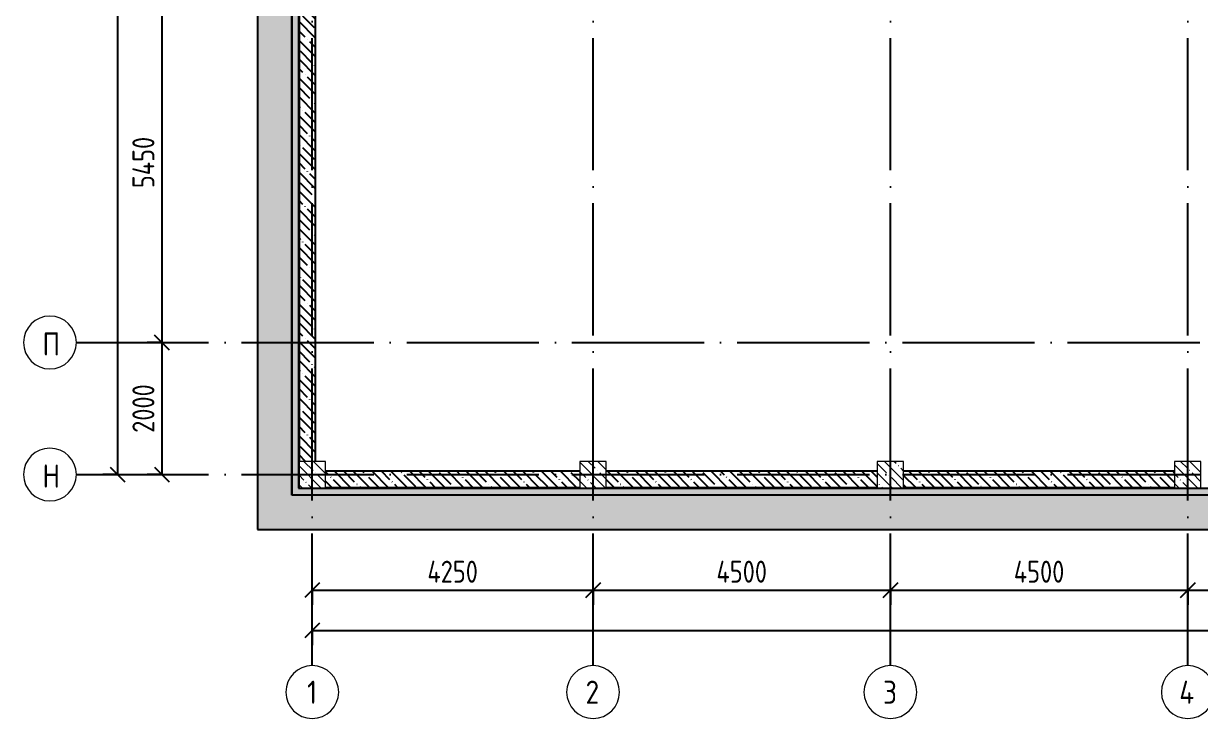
# Model space of a CAD drawing. Header units: millimetres. Extents: x -68946 to 690821, y -552984 to 293768.
# Drawn here: x -7092 to 10719, y 149458 to 159979 of the extents above; entities that cross this region are included whole.
import ezdxf

# ---------------------------------------------------------------- set-up
doc = ezdxf.new("R2010")
doc.units = ezdxf.units.MM
doc.linetypes.add('ADSK_Линия сетки', pattern=[2500, 2000, -250, 0, -250])
doc.layers.get('Defpoints').update_dxf_attribs({"color": 250})
for name, color, linetype, lineweight in [('A-ANNO-DIMS', 250, 'Continuous', 9), ('A-DETL-1', 250, 'Continuous', 53), ('A-DETL-GENF-1', 250, 'Continuous', 5), ('A-WALL', 250, 'Continuous', 9), ('A-WALL-1', 250, 'Continuous', 50), ('A-WALL-2', 250, 'Continuous', 5), ('A-WALL-3', 250, 'Continuous', 13), ('I-WALL-1', 250, 'Continuous', 5), ('S-COLS-1', 250, 'Continuous', 5), ('S-COLS-2', 250, 'Continuous', 5), ('Оси', 250, 'Continuous', 9), ('Оси-1', 250, 'ADSK_Линия сетки', 9)]:
    doc.layers.add(name, color=color, linetype=linetype, lineweight=lineweight)
doc.styles.add('GOST Common', font='', dxfattribs={"width": 0.9, "height": 350})
doc.styles.get("Standard").update_dxf_attribs({"font": 'ГОСТ тип А.ttf'})
doc.styles.get('GOST Common').set_extended_font_data('GOST Common')
doc.dimstyles.new('А3', dxfattribs={"dimtxt": 333, "dimasz": 222, "dimexe": 222, "dimexo": 111, "dimgap": 111, "dimtad": 1, "dimtoh": 1, "dimdec": 0, "dimrnd": 0.0015, "dimzin": 0, "dimdsep": 46, "dimtxsty": 'Standard', "dimblk": 'OBLIQUE', "dimcen": 0, "dimclrd": 7, "dimclre": 7, "dimclrt": 7, "dimadec": 0, "dimazin": 0, "dimtfac": 1, "dimtdec": 0, "dimtofl": 0, "dimtmove": 0, "dimatfit": 3, "dimfxl": 1, "dimtolj": 1, "dimtzin": 0, "dimarcsym": 0})
pattern_1 = [(135, (-2722.6, 109625.46), (-142.5612, -142.5612), []), (135, (-2580.04, 109625.46), (-142.5612, -142.5612), [252.016, -50.403, 3.353, -47.05])]
pattern_2 = [(0, (-2722.6, 109625.456), (120.968, 69.841), [80.645, -161.29]), (120, (-2722.6, 109625.456), (-120.96808, 69.84086), [80.645, -161.29]), (60, (-2722.6, 109625.456), (-8e-05, 139.68186), [0, -161.29, 80.645, 0])]

# ---------------------------------------------------------------- blocks, each defined once
blk = doc.blocks.new('BSC_Колонна _Прямоугольная - 400x400-31363420-АР1_План расстановки фахверков на отм_ -3_400_ Секция 1_')
at = {"layer": 'S-COLS-2'}
h = blk.add_hatch(dxfattribs=at)
h.set_pattern_fill('FP_8', color=256, style=0, pattern_type=2)
h.set_pattern_definition([(135, (0.02, -43525), (-142.5619, -142.5619), []), (135, (142.58, -43525), (-142.5619, -142.5619), [252.016, -50.403, 3.353, -47.05])])
h.paths.add_polyline_path([(-200, -200), (200, -200), (200, 200), (-200, 200)])
at = {"layer": 'S-COLS-1'}
for p, q in [((200, 200), (-200, 200)), ((-200, 200), (-200, -200)), ((200, -200), (200, 200)), ((-200, -200), (200, -200))]:
    blk.add_line(p, q, dxfattribs=at)
blk = doc.blocks.new('BSC_Колонна _Прямоугольная - 400x400-V35-АР1_План расстановки фахверков на отм_ -3_400_ Секция 1_')
at = {"layer": 'S-COLS-2'}
h = blk.add_hatch(dxfattribs=at)
h.set_pattern_fill('FP_43', color=256, style=0, pattern_type=2)
h.set_pattern_definition([(135, (-13250, -43525), (-142.5619, -142.5619), []), (135, (-13107.44, -43525), (-142.5619, -142.5619), [252.016, -50.403, 3.353, -47.05])])
h.paths.add_polyline_path([(-200, -200), (200, -200), (200, 200), (-200, 200)])
at = {"layer": 'S-COLS-1'}
for p, q in [((200, 200), (-200, 200)), ((-200, 200), (-200, -200)), ((200, -200), (200, 200)), ((-200, -200), (200, -200))]:
    blk.add_line(p, q, dxfattribs=at)
blk = doc.blocks.new('BSC_Колонна _Прямоугольная - 400x400-V37-АР1_План расстановки фахверков на отм_ -3_400_ Секция 1_')
at = {"layer": 'S-COLS-2'}
h = blk.add_hatch(dxfattribs=at)
h.set_pattern_fill('FP_45', color=256, style=0, pattern_type=2)
h.set_pattern_definition([(135, (-8750, -43525), (-142.5619, -142.5619), []), (135, (-8607.44, -43525), (-142.5619, -142.5619), [252.016, -50.403, 3.353, -47.05])])
h.paths.add_polyline_path([(-200, -200), (200, -200), (200, 200), (-200, 200)])
at = {"layer": 'S-COLS-1'}
for p, q in [((200, 200), (-200, 200)), ((-200, 200), (-200, -200)), ((200, -200), (200, 200)), ((-200, -200), (200, -200))]:
    blk.add_line(p, q, dxfattribs=at)
blk = doc.blocks.new('BSC_Колонна _Прямоугольная - 400x400-V39-АР1_План расстановки фахверков на отм_ -3_400_ Секция 1_')
at = {"layer": 'S-COLS-2'}
h = blk.add_hatch(dxfattribs=at)
h.set_pattern_fill('FP_47', color=256, style=0, pattern_type=2)
h.set_pattern_definition([(135, (-4250, -43525), (-142.5619, -142.5619), []), (135, (-4107.44, -43525), (-142.5619, -142.5619), [252.016, -50.403, 3.353, -47.05])])
h.paths.add_polyline_path([(-200, -200), (200, -200), (200, 200), (-200, 200)])
at = {"layer": 'S-COLS-1'}
for p, q in [((200, 200), (-200, 200)), ((-200, 200), (-200, -200)), ((200, -200), (200, 200)), ((-200, -200), (200, -200))]:
    blk.add_line(p, q, dxfattribs=at)
blk = doc.blocks.new('Ось сетки - Круг_Ø8 мм-39983606-АР1_План расстановки фахверков на отм_ -3_400_ Секция 1_')
at = {"layer": 'Оси'}
for start, end in [(360, 180), (180, 360)]:
    blk.add_arc((0, 0), 4, start, end, dxfattribs=at)
blk = doc.blocks.new('_Oblique')
at = {"color": 0, "linetype": 'ByBlock', "lineweight": -2}
blk.add_line((-0.5, -0.5), (0.5, 0.5), dxfattribs=at)
blk = doc.blocks.new('*D5355')
at = {"layer": 'A-ANNO-DIMS', "color": 7, "lineweight": -2, "transparency": 16777216}
for p, q in [((-5011, 160600), (-5222, 160600)), ((-5000, 160600), (-5000, 155150)), ((-5011, 155150), (-5222, 155150))]:
    blk.add_line(p, q, dxfattribs=at)
at = {"layer": 'Defpoints', "color": 0, "lineweight": 30, "transparency": 16777216}
for p in [(-4900, 160600), (-5000, 155150), (-4900, 155150)]:
    blk.add_point(p, dxfattribs=at)
at = {"layer": 'A-ANNO-DIMS', "color": 7, "lineweight": -2, "transparency": 16777216, "xscale": 222, "yscale": 222, "zscale": 222}
for p, rotation in [((-5000, 160600), 90), ((-5000, 155150), 270)]:
    blk.add_blockref('_Oblique', p, dxfattribs=dict(at, rotation=rotation))
at = {"layer": 'A-ANNO-DIMS', "color": 7, "lineweight": -2, "transparency": 16777216, "insert": (-5278, 157875), "char_height": 333, "width": 2.57, "attachment_point": 5, "rotation": 90}
blk.add_mtext('\\A1;5450', dxfattribs=at)
blk = doc.blocks.new('*D5356')
at = {"layer": 'A-ANNO-DIMS', "color": 7, "lineweight": -2, "transparency": 16777216}
for p, q in [((-5011, 155150), (-5222, 155150)), ((-5000, 155150), (-5000, 153150)), ((-5011, 153150), (-5222, 153150))]:
    blk.add_line(p, q, dxfattribs=at)
at = {"layer": 'Defpoints', "color": 0, "lineweight": 30, "transparency": 16777216}
for p in [(-4900, 155150), (-5000, 153150), (-4900, 153150)]:
    blk.add_point(p, dxfattribs=at)
at = {"layer": 'A-ANNO-DIMS', "color": 7, "lineweight": -2, "transparency": 16777216, "xscale": 222, "yscale": 222, "zscale": 222}
for p, rotation in [((-5000, 155150), 90), ((-5000, 153150), 270)]:
    blk.add_blockref('_Oblique', p, dxfattribs=dict(at, rotation=rotation))
at = {"layer": 'A-ANNO-DIMS', "color": 7, "lineweight": -2, "transparency": 16777216, "insert": (-5278, 154150), "char_height": 333, "width": 2.48, "attachment_point": 5, "rotation": 90}
blk.add_mtext('\\A1;2000', dxfattribs=at)
blk = doc.blocks.new('*D5357')
at = {"layer": 'A-ANNO-DIMS', "color": 7, "lineweight": -2, "transparency": 16777216}
for p, q in [((-5680, 168000), (-5891, 168000)), ((-5669, 168000), (-5669, 153150)), ((-5680, 153150), (-5891, 153150))]:
    blk.add_line(p, q, dxfattribs=at)
at = {"layer": 'Defpoints', "color": 0, "lineweight": 30, "transparency": 16777216}
for p in [(-5569, 168000), (-5669, 153150), (-5569, 153150)]:
    blk.add_point(p, dxfattribs=at)
at = {"layer": 'A-ANNO-DIMS', "color": 7, "lineweight": -2, "transparency": 16777216, "xscale": 222, "yscale": 222, "zscale": 222}
for p, rotation in [((-5669, 168000), 90), ((-5669, 153150), 270)]:
    blk.add_blockref('_Oblique', p, dxfattribs=dict(at, rotation=rotation))
at = {"layer": 'A-ANNO-DIMS', "color": 7, "lineweight": -2, "transparency": 16777216, "insert": (-5947, 160575), "char_height": 333, "width": 3, "attachment_point": 5, "rotation": 90}
blk.add_mtext('\\A1;14850', dxfattribs=at)
blk = doc.blocks.new('*D5358')
at = {"layer": 'A-ANNO-DIMS', "color": 7, "lineweight": -2, "transparency": 16777216}
for p, q in [((-2723, 151402), (1527, 151402)), ((-2723, 151391), (-2723, 151180)), ((1527, 151391), (1527, 151180))]:
    blk.add_line(p, q, dxfattribs=at)
at = {"layer": 'Defpoints', "color": 0, "lineweight": 30, "transparency": 16777216}
for p in [(-2723, 151502), (1527, 151502), (1527, 151402)]:
    blk.add_point(p, dxfattribs=at)
at = {"layer": 'A-ANNO-DIMS', "color": 7, "lineweight": -2, "transparency": 16777216, "xscale": 222, "yscale": 222, "zscale": 222, "rotation": 180}
blk.add_blockref('_Oblique', (-2723, 151402), dxfattribs=at)
at = {"layer": 'A-ANNO-DIMS', "color": 7, "lineweight": -2, "transparency": 16777216, "xscale": 222, "yscale": 222, "zscale": 222}
blk.add_blockref('_Oblique', (1527, 151402), dxfattribs=at)
at = {"layer": 'A-ANNO-DIMS', "color": 7, "lineweight": -2, "transparency": 16777216, "insert": (-598, 151680), "char_height": 333, "width": 2.57, "attachment_point": 5}
blk.add_mtext('\\A1;4250', dxfattribs=at)
blk = doc.blocks.new('*D5359')
at = {"layer": 'A-ANNO-DIMS', "color": 7, "lineweight": -2, "transparency": 16777216}
for p, q in [((1527, 151402), (6027, 151402)), ((1527, 151391), (1527, 151180)), ((6027, 151391), (6027, 151180))]:
    blk.add_line(p, q, dxfattribs=at)
at = {"layer": 'Defpoints', "color": 0, "lineweight": 30, "transparency": 16777216}
for p in [(1527, 151502), (6027, 151502), (6027, 151402)]:
    blk.add_point(p, dxfattribs=at)
at = {"layer": 'A-ANNO-DIMS', "color": 7, "lineweight": -2, "transparency": 16777216, "xscale": 222, "yscale": 222, "zscale": 222, "rotation": 180}
blk.add_blockref('_Oblique', (1527, 151402), dxfattribs=at)
at = {"layer": 'A-ANNO-DIMS', "color": 7, "lineweight": -2, "transparency": 16777216, "xscale": 222, "yscale": 222, "zscale": 222}
blk.add_blockref('_Oblique', (6027, 151402), dxfattribs=at)
at = {"layer": 'A-ANNO-DIMS', "color": 7, "lineweight": -2, "transparency": 16777216, "insert": (3777, 151680), "char_height": 333, "width": 2.57, "attachment_point": 5}
blk.add_mtext('\\A1;4500', dxfattribs=at)
blk = doc.blocks.new('*D5360')
at = {"layer": 'A-ANNO-DIMS', "color": 7, "lineweight": -2, "transparency": 16777216}
for p, q in [((6027, 151402), (10527, 151402)), ((6027, 151391), (6027, 151180)), ((10527, 151391), (10527, 151180))]:
    blk.add_line(p, q, dxfattribs=at)
at = {"layer": 'Defpoints', "color": 0, "lineweight": 30, "transparency": 16777216}
for p in [(6027, 151502), (10527, 151502), (10527, 151402)]:
    blk.add_point(p, dxfattribs=at)
at = {"layer": 'A-ANNO-DIMS', "color": 7, "lineweight": -2, "transparency": 16777216, "xscale": 222, "yscale": 222, "zscale": 222, "rotation": 180}
blk.add_blockref('_Oblique', (6027, 151402), dxfattribs=at)
at = {"layer": 'A-ANNO-DIMS', "color": 7, "lineweight": -2, "transparency": 16777216, "xscale": 222, "yscale": 222, "zscale": 222}
blk.add_blockref('_Oblique', (10527, 151402), dxfattribs=at)
at = {"layer": 'A-ANNO-DIMS', "color": 7, "lineweight": -2, "transparency": 16777216, "insert": (8277, 151680), "char_height": 333, "width": 2.57, "attachment_point": 5}
blk.add_mtext('\\A1;4500', dxfattribs=at)
blk = doc.blocks.new('*D5361')
at = {"layer": 'A-ANNO-DIMS', "color": 7, "lineweight": -2, "transparency": 16777216}
for p, q in [((10527, 151402), (15027, 151402)), ((10527, 151391), (10527, 151180)), ((15027, 151391), (15027, 151180))]:
    blk.add_line(p, q, dxfattribs=at)
at = {"layer": 'Defpoints', "color": 0, "lineweight": 30, "transparency": 16777216}
for p in [(10527, 151502), (15027, 151502), (15027, 151402)]:
    blk.add_point(p, dxfattribs=at)
at = {"layer": 'A-ANNO-DIMS', "color": 7, "lineweight": -2, "transparency": 16777216, "xscale": 222, "yscale": 222, "zscale": 222, "rotation": 180}
blk.add_blockref('_Oblique', (10527, 151402), dxfattribs=at)
at = {"layer": 'A-ANNO-DIMS', "color": 7, "lineweight": -2, "transparency": 16777216, "xscale": 222, "yscale": 222, "zscale": 222}
blk.add_blockref('_Oblique', (15027, 151402), dxfattribs=at)
at = {"layer": 'A-ANNO-DIMS', "color": 7, "lineweight": -2, "transparency": 16777216, "insert": (12777, 151680), "char_height": 333, "width": 2.57, "attachment_point": 5}
blk.add_mtext('\\A1;4500', dxfattribs=at)
blk = doc.blocks.new('*D5373')
at = {"layer": 'A-ANNO-DIMS', "color": 7, "lineweight": -2, "transparency": 16777216}
for p, q in [((-2723, 150788), (66427, 150788)), ((-2723, 150777), (-2723, 150566)), ((66427, 150777), (66427, 150566))]:
    blk.add_line(p, q, dxfattribs=at)
at = {"layer": 'Defpoints', "color": 0, "lineweight": 30, "transparency": 16777216}
for p in [(-2723, 150888), (66427, 150888), (66427, 150788)]:
    blk.add_point(p, dxfattribs=at)
at = {"layer": 'A-ANNO-DIMS', "color": 7, "lineweight": -2, "transparency": 16777216, "xscale": 222, "yscale": 222, "zscale": 222, "rotation": 180}
blk.add_blockref('_Oblique', (-2723, 150788), dxfattribs=at)
at = {"layer": 'A-ANNO-DIMS', "color": 7, "lineweight": -2, "transparency": 16777216, "xscale": 222, "yscale": 222, "zscale": 222}
blk.add_blockref('_Oblique', (66427, 150788), dxfattribs=at)
at = {"layer": 'A-ANNO-DIMS', "color": 7, "lineweight": -2, "transparency": 16777216, "insert": (31852, 151065), "char_height": 333, "width": 2.92, "attachment_point": 5}
blk.add_mtext('\\A1;69150', dxfattribs=at)

msp = doc.modelspace()

# ---------------------------------------------------------------- hatches: boundary and pattern name
at = {"layer": 'A-DETL-GENF-1', "lineweight": -2}
h = msp.add_hatch(dxfattribs=at)
h.set_pattern_fill('FP_56', color=256, style=0, pattern_type=2)
h.set_pattern_definition([(135, (-2298.33, 109625.46), (-424.2641, 3e-14), [600, 0, 0, 0]), (45, (-2722.6, 109625.46), (-424.2641, 0), [600, 0, 0, 0]), (45, (-2722.6, 109837.6), (-424.2641, 0), [150, -450]), (135, (-2404.4, 109943.65), (-424.2641, 3e-14), [150, -450]), (45, (-2404.4, 109731.52), (-424.2641, 0), [150, -450]), (135, (-2510.47, 109625.46), (-424.2641, 3e-14), [150, -450])])
h.paths.add_polyline_path([(66467.4021, 152320.3258), (66467.4021, 152840.4566), (-3032.6198, 152840.4566), (-3032.6198, 168310.4572), (6487.3802, 168310.4572), (6487.3802, 165360.456), (10717.4399, 165360.456), (10717.4399, 168310.4572), (66937.4021, 168310.4572), (66937.4021, 165360.4566), (68711.3946, 165360.4566), (68711.3946, 165880.4566), (67457.4021, 165880.4566), (67457.4021, 168830.4572), (10197.4399, 168830.4572), (10197.4399, 165880.456), (7007.3802, 165880.456), (7007.3802, 168830.4572), (-3552.6198, 168830.4572), (-3552.6198, 152320.4566), (65947.4062, 152320.3258)])
at = {"layer": 'A-WALL', "lineweight": -2}
for points in [[(-2922.6198, 152950.4566), (-2922.6198, 168208.4572), (-2930.6198, 168208.4572), (-2930.6198, 152950.4566)], [(66569.4021, 152942.4566), (66577.4021, 152942.4566), (66577.4021, 152950.4566), (-2930.6198, 152950.4566), (-2930.6198, 152942.4566), (65513.0091, 152942.4566)]]:
    msp.add_hatch(color=256, dxfattribs=at).paths.add_polyline_path(points)
at = {"layer": 'A-WALL-2', "lineweight": -2}
h = msp.add_hatch(dxfattribs=at)
h.set_pattern_fill('FP_2', color=256, style=0, pattern_type=2)
h.set_pattern_definition(pattern_2)
h.paths.add_polyline_path([(-3030.6198, 152942.4566), (-2930.6198, 152942.4566), (-2930.6198, 168308.4572), (-3030.6198, 168308.4572), (-3030.6198, 152950.4566), (-3032.6198, 152950.4566), (-3032.6198, 152942.4566)])
h = msp.add_hatch(dxfattribs=at)
h.set_pattern_fill('FP_2', color=256, style=0, pattern_type=2)
h.set_pattern_definition(pattern_2)
h.paths.add_polyline_path([(66469.4021, 152842.4566), (66569.4021, 152842.4566), (66569.4021, 152942.4566), (-3030.6198, 152942.4566), (-3030.6198, 152842.4566), (65513.0091, 152842.4566)])
at = {"layer": 'I-WALL-1', "lineweight": -2}
h = msp.add_hatch(dxfattribs=at)
h.set_pattern_fill('FP_1', color=256, style=0, pattern_type=2)
h.set_pattern_definition(pattern_1)
h.paths.add_polyline_path([(-2672.6198, 153350.4566), (-2672.6198, 160400.456), (-2922.6198, 160400.456), (-2922.6198, 153350.4566)])
h = msp.add_hatch(dxfattribs=at)
h.set_pattern_fill('FP_1', color=256, style=0, pattern_type=2)
h.set_pattern_definition(pattern_1)
h.paths.add_polyline_path([(1327.4021, 152950.4566), (1327.4021, 153200.4566), (-2522.6198, 153200.4566), (-2522.6198, 152950.4566)])
h = msp.add_hatch(dxfattribs=at)
h.set_pattern_fill('FP_1', color=256, style=0, pattern_type=2)
h.set_pattern_definition(pattern_1)
h.paths.add_polyline_path([(5827.4021, 152950.4566), (5827.4021, 153200.4566), (1727.4021, 153200.4566), (1727.4021, 152950.4566), (2384.166, 152950.4566)])
h = msp.add_hatch(dxfattribs=at)
h.set_pattern_fill('FP_1', color=256, style=0, pattern_type=2)
h.set_pattern_definition(pattern_1)
h.paths.add_polyline_path([(10327.4021, 152950.4566), (10327.4021, 153200.4566), (6227.4021, 153200.4566), (6227.4021, 152950.4566)])

# ---------------------------------------------------------------- linework, layer by layer
at = {"layer": 'A-DETL-1', "lineweight": -2}
for p, q in [((-3552.6198, 168830.4572), (-3552.6198, 152320.4566)), ((-3032.6198, 152840.4566), (-3032.6198, 168310.4572)), ((66467.4021, 152840.4566), (-3032.6198, 152840.4566)), ((-3552.6198, 152320.4566), (65947.4021, 152320.4566))]:
    msp.add_line(p, q, dxfattribs=at)
at = {"layer": 'A-WALL-1', "lineweight": -2}
for p, q in [((-2922.6198, 160400.456), (-2922.6198, 153350.4566)), ((-2672.6198, 153350.4566), (-2672.6198, 160400.456)), ((1327.4021, 153200.4566), (-2522.6198, 153200.4566)), ((5827.4021, 153200.4566), (1727.4021, 153200.4566)), ((10327.4021, 153200.4566), (6227.4021, 153200.4566)), ((-2522.6198, 152950.4566), (1327.4021, 152950.4566)), ((1727.4021, 152950.4566), (5827.4021, 152950.4566)), ((6227.4021, 152950.4566), (10327.4021, 152950.4566))]:
    msp.add_line(p, q, dxfattribs=at)
at = {"layer": 'A-WALL-2', "lineweight": -2}
for p, q in [((-3030.6198, 168310.4572), (-3030.6198, 152840.4566)), ((-3030.6198, 152942.4566), (-3032.6198, 152942.4566)), ((-3032.6198, 152842.4566), (66469.4021, 152842.4566))]:
    msp.add_line(p, q, dxfattribs=at)
at = {"layer": 'A-WALL-3', "lineweight": -2}
for p, q in [((-2930.6198, 168208.4572), (-2930.6198, 152942.4566)), ((-2930.6198, 152942.4566), (66569.4021, 152942.4566)), ((1327.4021, 152950.4566), (-2522.6198, 152950.4566)), ((5827.4021, 152950.4566), (1727.4021, 152950.4566)), ((10327.4021, 152950.4566), (6227.4021, 152950.4566))]:
    msp.add_line(p, q, dxfattribs=at)
at = {"layer": 'Оси-1', "lineweight": -2}
for p, q in [((-2722.5979, 150257.9072), (-2722.5979, 170827.4611)), ((1527.4021, 150257.9072), (1527.4021, 170827.4611)), ((6027.4021, 150257.9072), (6027.4021, 170827.4611)), ((10527.4021, 150257.9072), (10527.4021, 170827.4611)), ((-6292.1491, 155150.4566), (69851.8838, 155150.4566)), ((-6292.1491, 153150.4566), (69851.8838, 153150.4566))]:
    msp.add_line(p, q, dxfattribs=at)

# ---------------------------------------------------------------- block references
at = {"layer": 'S-COLS-1', "lineweight": -2}
for name, p in [('BSC_Колонна _Прямоугольная - 400x400-31363420-АР1_План расстановки фахверков на отм_ -3_400_ Секция 1_', (-2722.6198, 153150.4566)), ('BSC_Колонна _Прямоугольная - 400x400-V39-АР1_План расстановки фахверков на отм_ -3_400_ Секция 1_', (1527.4021, 153150.4566)), ('BSC_Колонна _Прямоугольная - 400x400-V37-АР1_План расстановки фахверков на отм_ -3_400_ Секция 1_', (6027.4021, 153150.4566)), ('BSC_Колонна _Прямоугольная - 400x400-V35-АР1_План расстановки фахверков на отм_ -3_400_ Секция 1_', (10527.4021, 153150.4566))]:
    msp.add_blockref(name, p, dxfattribs=at)
at = {"layer": 'Оси', "lineweight": -2, "xscale": 99.99999999999993, "yscale": 99.99999999999993, "zscale": 99.99999999999993, "rotation": 269.9999999999994}
for p in [(-6692.1491, 155150.4566), (-6692.1491, 153150.4566)]:
    msp.add_blockref('Ось сетки - Круг_Ø8 мм-39983606-АР1_План расстановки фахверков на отм_ -3_400_ Секция 1_', p, dxfattribs=at)
at = {"layer": 'Оси', "lineweight": -2, "xscale": 99.99999999999993, "yscale": 99.99999999999993, "zscale": 99.99999999999993}
for p in [(-2722.5979, 149857.9072), (1527.4021, 149857.9072), (6027.4021, 149857.9072), (10527.4021, 149857.9072)]:
    msp.add_blockref('Ось сетки - Круг_Ø8 мм-39983606-АР1_План расстановки фахверков на отм_ -3_400_ Секция 1_', p, dxfattribs=at)

# ---------------------------------------------------------------- texts
at = {"layer": 'Оси', "lineweight": -2, "char_height": 350, "attachment_point": 1, "style": 'GOST Common'}
for s, insert, width in [('\\fGOST Common|b0|i0|c204|p34|;\\W.9;П', (-6805.472, 155303.0435), 310.253062), ('\\fGOST Common|b0|i0|c204|p34|;\\W.9;Н', (-6805.472, 153303.0435), 310.253062), ('\\fGOST Common|b0|i0|c204|p34|;\\W.9;1', (-2800.8285, 150030.4406), 187.594875), ('\\fGOST Common|b0|i0|c204|p34|;\\W.9;2', (1413.6215, 150030.4406), 274.177125), ('\\fGOST Common|b0|i0|c204|p34|;\\W.9;3', (5916.3215, 150030.4406), 266.961937), ('\\fGOST Common|b0|i0|c204|p34|;\\W.9;4', (10398.7715, 150030.4406), 310.253062)]:
    msp.add_mtext(s, dxfattribs=dict(at, insert=insert, width=width))

# ---------------------------------------------------------------- dimensions: what is measured, and where the dimension line sits
at = {"layer": 'A-ANNO-DIMS', "lineweight": -2}
for base, p1, p2, picture, middle in [((-5669.1934, 153150.4566), (-5569.2085, 168000.4566), (-5569.2085, 153150.4566), '*D5357', (-5946.6934, 160575.4566)), ((-5000.3281, 155150.4566), (-4900.3432, 160600.4566), (-4900.3432, 155150.4566), '*D5355', (-5277.8281, 157875.4566)), ((-5000.3281, 153150.4566), (-4900.3432, 155150.4566), (-4900.3432, 153150.4566), '*D5356', (-5277.8281, 154150.4566))]:
    dim = msp.add_linear_dim(base=base, p1=p1, p2=p2, angle=90, dimstyle='А3', dxfattribs=at)
    dim.commit()
    dim.dimension.update_dxf_attribs({"geometry": picture, "text_midpoint": middle})
for base, p1, p2, picture, middle in [((1527.4021, 151402.2913), (-2722.5979, 151502.2762), (1527.4021, 151502.2762), '*D5358', (-597.5979, 151679.7913)), ((6027.4021, 151402.2913), (1527.4021, 151502.2762), (6027.4021, 151502.2762), '*D5359', (3777.4021, 151679.7913)), ((10527.4021, 151402.2913), (6027.4021, 151502.2762), (10527.4021, 151502.2762), '*D5360', (8277.4021, 151679.7913)), ((15027.4021, 151402.2913), (10527.4021, 151502.2762), (15027.4021, 151502.2762), '*D5361', (12777.4021, 151679.7913)), ((66427.4021, 150787.8742), (-2722.5979, 150887.8591), (66427.4021, 150887.8591), '*D5373', (31852.4021, 151065.3742))]:
    dim = msp.add_linear_dim(base=base, p1=p1, p2=p2, dimstyle='А3', dxfattribs=at)
    dim.commit()
    dim.dimension.update_dxf_attribs({"geometry": picture, "text_midpoint": middle})

doc.saveas('drawing.dxf')
